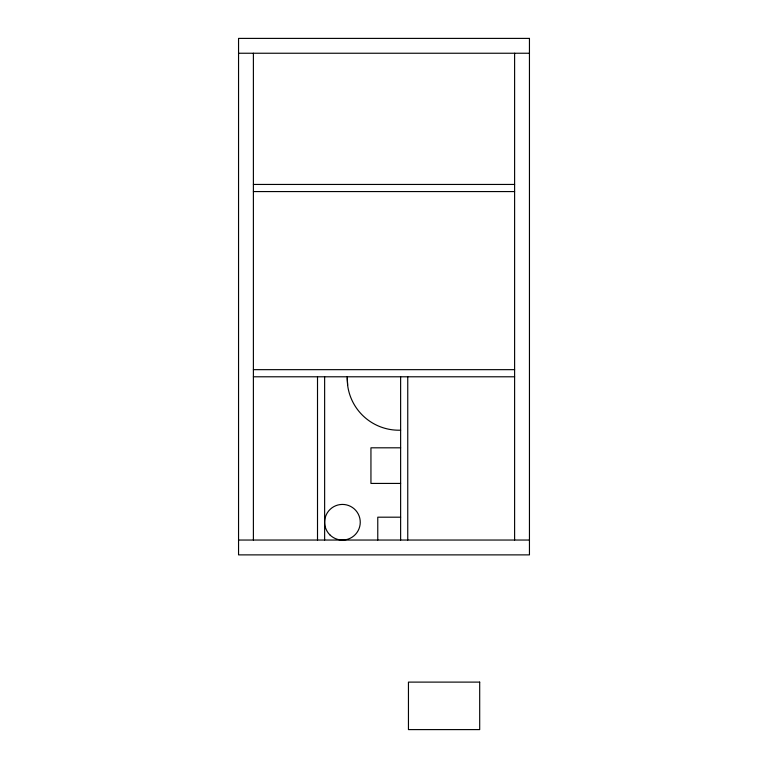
<?xml version="1.0" encoding="UTF-8"?>
<svg xmlns="http://www.w3.org/2000/svg" width="768" height="768" viewBox="0 0 768 768"><rect width="100%" height="100%" fill="white"/><g stroke="black" fill="none" stroke-linecap="round" stroke-linejoin="round"><path stroke-width="1.15" d="M238.55 53.242L529.45 53.242M253.392 184.445L514.608 184.445M253.392 191.568L514.608 191.568M253.392 369.658L514.608 369.658M253.392 376.79L514.608 376.79M400.627 430.214L398.842 430.214A51.648 51.648 0 0 1 347.635 385.306L347.194 376.79M400.627 447.811L370.944 447.811L370.944 483.427L400.627 483.427M400.627 517.19L377.77 517.19L377.77 540.038M238.55 540.038L529.45 540.038M347.194 378.413L347.635 385.306M514.608 53.242L514.608 540.038M407.75 376.79L407.75 540.038M400.627 376.79L400.627 540.038M324.634 376.79L324.634 540.038M317.51 376.79L317.51 540.038M253.392 53.242L253.392 540.038M529.45 38.4L238.55 38.4L238.55 554.88L529.45 554.88L529.45 38.4M479.693 682.109L408.451 682.109L408.451 729.6L479.693 729.6L479.693 682.109M329.846 534.826A17.808 17.808 0 0 0 359.645 526.838A17.808 17.808 0 0 0 337.834 505.027A17.808 17.808 0 0 0 329.846 534.826"/></g></svg>
